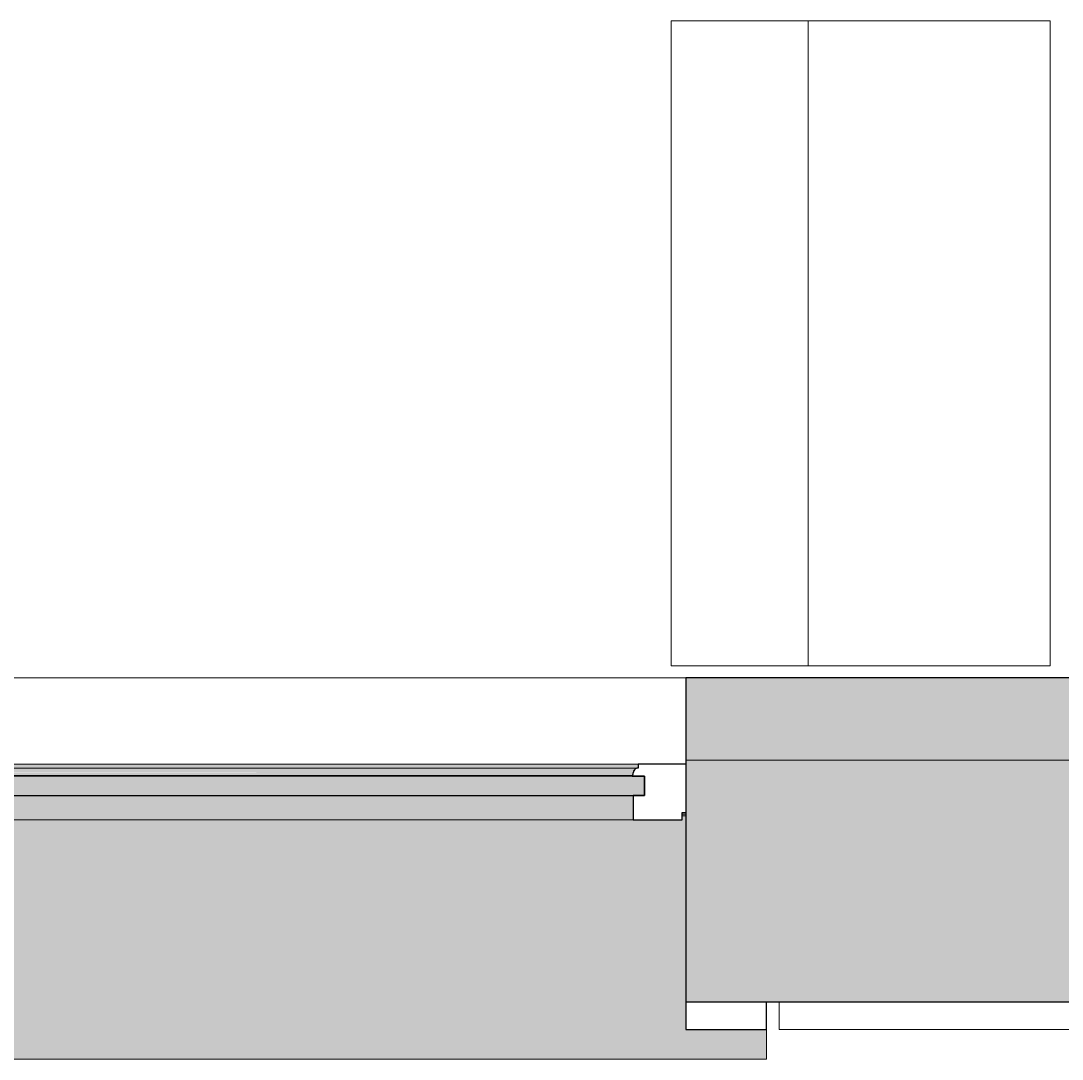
# Model space of a CAD drawing. Header units: millimetres. Extents: x 155927 to 317870, y -36033 to 97293.
# Drawn here: x 211993 to 213285, y 8897 to 10184 of the extents above; entities that cross this region are included whole.
import ezdxf

# ---------------------------------------------------------------- set-up
doc = ezdxf.new("R2010")
doc.units = ezdxf.units.MM
doc.header["$MEASUREMENT"] = 0
for name, color, linetype, lineweight in [('A-GLAZ', 7, 'CONTINUOUS', 9), ('A-GLAZ-CURT', 7, 'CONTINUOUS', 9), ('A-WALL', 7, 'CONTINUOUS', 9), ('A-WALL-PATT', 7, 'CONTINUOUS', 9), ('I-FURN', 8, 'CONTINUOUS', 9), ('I-WALL', 7, 'CONTINUOUS', 9)]:
    doc.layers.add(name, color=color, linetype=linetype, lineweight=lineweight)

msp = doc.modelspace()

# ---------------------------------------------------------------- hatches: boundary and pattern name
at = {"layer": 'A-GLAZ'}
for points in [[(212754.8, 9257.5), (212758.6, 9257.5), (212758.6, 9262.5), (211477, 9262.5), (211477, 9257.5), (212752.8, 9257.5)], [(212766.6, 9223.6), (212766.6, 9247.5), (211469.1, 9247.5), (211469.1, 9223.6), (212408.9, 9223.6)], [(212752.8, 9252.6), (212754.6, 9256.2), (212754.8, 9257.5), (211479.9, 9257), (211482.6, 9253.9), (211483.3, 9252.6), (212752.4, 9252.6)], [(212408.9, 9248.6), (212751.4, 9248.6), (212752.6, 9252.6), (211483, 9251.5), (211484.3, 9248.6), (211807.4, 9248.6)], [(212751.4, 9247.5), (212751.4, 9248.6), (212408.9, 9247.5)], [(212752.6, 9193.6), (212752.6, 9223.6), (211483, 9223.6), (211483, 9193.6), (212408.9, 9193.6)], [(212817.8, 8896.6), (212917.8, 8896.6), (212917.8, 8933.6), (212817.8, 8933.6), (212817.8, 9198.3), (212813.5, 9198.3), (212813.5, 9193.6), (211422.2, 9193.6), (211422.2, 9198.3), (210246.5, 9198.3), (210246.5, 9193.6), (208855.2, 9193.6), (208855.2, 9198.3), (207679.5, 9198.3), (207679.5, 9193.6), (206288.2, 9193.6), (206288.2, 9198.3), (206283.8, 9198.3), (206283.8, 8896.6), (211807.4, 8896.6)]]:
    msp.add_hatch(color=256, dxfattribs=at).paths.add_polyline_path(points, flags=0)
h = msp.add_hatch(color=256, dxfattribs=at)
h.paths.add_polyline_path([(212817.8, 9198.3), (212817.8, 9200.4), (212813.5, 9200.4), (212813.5, 9198.3)], flags=0)
h.paths.add_polyline_path([(211206, 9198.3), (211422.2, 9198.3), (211422.2, 9200.4), (210246.5, 9200.4), (210246.5, 9198.3), (210604.5, 9198.3)], flags=0)
h.paths.add_polyline_path([(208845.5, 9198.3), (208855.2, 9198.3), (208855.2, 9200.4), (207679.5, 9200.4), (207679.5, 9198.3), (208800.2, 9198.3)], flags=0)
h.paths.add_polyline_path([(206283.8, 9198.3), (206288.2, 9198.3), (206288.2, 9200.4), (206283.8, 9200.4)], flags=0)
at = {"layer": 'A-WALL-PATT'}
h = msp.add_hatch(color=256, dxfattribs=at)
h.paths.add_polyline_path([(217158.8, 9267.6), (217158.8, 9369.6), (215617.8, 9369.6), (215617.8, 9267.6), (216619, 9267.6)], flags=0)
h.paths.add_polyline_path([(213983.8, 9267.6), (213983.8, 9369.6), (212817.8, 9369.6), (212817.8, 9267.6), (213010.3, 9267.6)], flags=0)
h = msp.add_hatch(color=256, dxfattribs=at)
h.paths.add_polyline_path([(231130.8, 8967.6), (231130.8, 9267.6), (228942.8, 9267.6), (228942.8, 8967.6), (229850.8, 8967.6)], flags=0)
h.paths.add_polyline_path([(224437.8, 8967.6), (224658.8, 8967.6), (224658.8, 9267.6), (221442.8, 9267.6), (221442.8, 8967.6), (223836.3, 8967.6)], flags=0)
h.paths.add_polyline_path([(217158.8, 8967.6), (217158.8, 9267.6), (215617.8, 9267.6), (215617.8, 8967.6), (216619, 8967.6)], flags=0)
h.paths.add_polyline_path([(213983.8, 8967.6), (213983.8, 9267.6), (212817.8, 9267.6), (212817.8, 8967.6), (213010.3, 8967.6)], flags=0)
h.paths.add_polyline_path([(205793, 8967.6), (206283.8, 8967.6), (206283.8, 9267.6), (202692.8, 9267.6), (202692.8, 8967.6), (204590.1, 8967.6)], flags=0)
h.paths.add_polyline_path([(199778.5, 8967.6), (199908.8, 8967.6), (199908.8, 9267.6), (197042.8, 9267.6), (197042.8, 8967.6), (198575.7, 8967.6)], flags=0)

# ---------------------------------------------------------------- linework, layer by layer
at = {"layer": 'A-GLAZ'}
for p, q in [((212758.6, 9262.5), (211477, 9262.5)), ((211478.6, 9257.5), (212757.1, 9257.5)), ((211484.3, 9248.6), (212751.4, 9248.6)), ((212757.1, 9257.5), (212758.6, 9257.5)), ((212813.5, 9200.4), (212817.8, 9200.4)), ((212813.5, 9198.3), (212817.8, 9198.3)), ((211483, 9193.6), (212752.6, 9193.6)), ((212917.8, 8933.6), (212917.8, 8896.6)), ((206283.8, 8896.6), (212917.8, 8896.6))]:
    msp.add_line(p, q, dxfattribs=at)
at = {"layer": 'A-GLAZ', "lineweight": 30}
for p, q in [((212758.6, 9262.5), (212758.6, 9257.5)), ((212817.8, 9262.5), (212758.6, 9262.5)), ((212766.6, 9247.5), (211469.1, 9247.5)), ((212751.4, 9248.6), (212751.4, 9247.5)), ((212751.4, 9247.5), (212766.6, 9247.5)), ((212758.6, 9257.5), (212757.1, 9257.5)), ((212766.6, 9223.6), (212766.6, 9247.5)), ((212766.6, 9247.5), (212766.6, 9223.6)), ((211469.1, 9223.6), (212766.6, 9223.6)), ((212766.6, 9223.6), (212752.6, 9223.6)), ((212752.6, 9223.6), (212752.6, 9193.6)), ((212813.5, 9193.6), (212813.5, 9202.6)), ((212813.5, 9202.6), (212817.8, 9202.6)), ((212752.6, 9193.6), (212813.5, 9193.6)), ((212817.8, 8967.6), (212817.8, 8933.6)), ((212917.8, 8933.6), (212917.8, 8967.6)), ((212817.8, 8933.6), (212917.8, 8933.6))]:
    msp.add_line(p, q, dxfattribs=at)
for centre, radius, start, end in [((212745.5, 9253), 7.4, 323.4261, 356.5739), ((212758.2, 9252.2), 5.36, 101.9524, 176.5739)]:
    msp.add_arc(centre, radius, start, end, dxfattribs=at)
at = {"layer": 'A-GLAZ'}
msp.add_open_spline([(212752.1, 9249.8), (212751.9, 9249.4), (212751.7, 9249), (212751.4, 9248.6)], degree=3, dxfattribs=at)
for points, knots in [([(212753.7, 9255.2), (212753.6, 9255), (212753.4, 9254.6), (212753, 9253.7), (212752.9, 9253), (212752.8, 9252.6)], [-0.4, -0.4, -0.4, -0.4, -0.3, -0.2, 0, 0, 0, 0]), ([(212757.1, 9257.5), (212756.6, 9257.4), (212756, 9257.2), (212755.2, 9256.7), (212754.8, 9256.4), (212754.6, 9256.2)], [-1, -1, -1, -1, -0.8, -0.7, -0.6, -0.6, -0.6, -0.6])]:
    msp.add_open_spline(points, degree=3, knots=knots, dxfattribs=at)
at = {"layer": 'A-GLAZ-CURT', "lineweight": 20}
for p, q in [((213667.8, 8967.6), (212933.8, 8967.6)), ((212933.8, 8967.6), (212933.8, 8933.6)), ((212933.8, 8933.6), (213667.8, 8933.6))]:
    msp.add_line(p, q, dxfattribs=at)
at = {"layer": 'A-WALL'}
msp.add_line((213983.8, 9267.6), (212817.8, 9267.6), dxfattribs=at)
at = {"layer": 'A-WALL', "lineweight": 30}
for p, q in [((212817.8, 9267.6), (212817.8, 8967.6)), ((212817.8, 8967.6), (213983.8, 8967.6))]:
    msp.add_line(p, q, dxfattribs=at)
at = {"layer": 'I-FURN'}
for p, q in [((212969.6, 10184.5), (212799.6, 10184.5)), ((212799.6, 10184.5), (212799.6, 9384.5)), ((213269.6, 10184.5), (212969.6, 10184.5)), ((212969.6, 10184.5), (212969.6, 9384.5)), ((213269.6, 9384.5), (213269.6, 10184.5)), ((212799.6, 9384.5), (212969.6, 9384.5)), ((212969.6, 9384.5), (213269.6, 9384.5))]:
    msp.add_line(p, q, dxfattribs=at)
at = {"layer": 'I-WALL'}
for p, q in [((211417.8, 9369.6), (212817.8, 9369.6)), ((212817.8, 9267.6), (213983.8, 9267.6))]:
    msp.add_line(p, q, dxfattribs=at)
at = {"layer": 'I-WALL', "lineweight": 30}
for p, q in [((213946.3, 9369.6), (212817.8, 9369.6)), ((212817.8, 9369.6), (212817.8, 9267.6))]:
    msp.add_line(p, q, dxfattribs=at)

doc.saveas('drawing.dxf')
